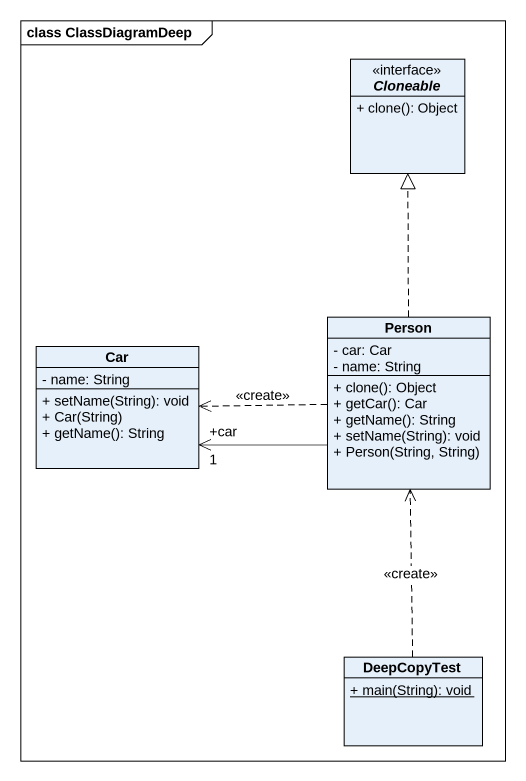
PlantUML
@startuml
mainframe class ClassDiagramDeep
hide circle
hide empty members
skinparam classAttributeIconSize 0
interface Cloneable {
  + clone(): Object
}
class "Person" as Person_ {
  - car: Car
  - name: String
  + clone(): Object
  + getCar(): Car
  + getName(): String
  + setName(String): void
  + Person(String, String)
}
class Car {
  - name: String
  + setName(String): void
  + Car(String)
  + getName(): String
}
class DeepCopyTest {
  {static} + main(String): void
}
Person_ .up.|> Cloneable
Person_ -left-> "+car\n1" Car
Person_ .left.> Car : <<create>>
DeepCopyTest .up.> Person_ : <<create>>
@enduml
